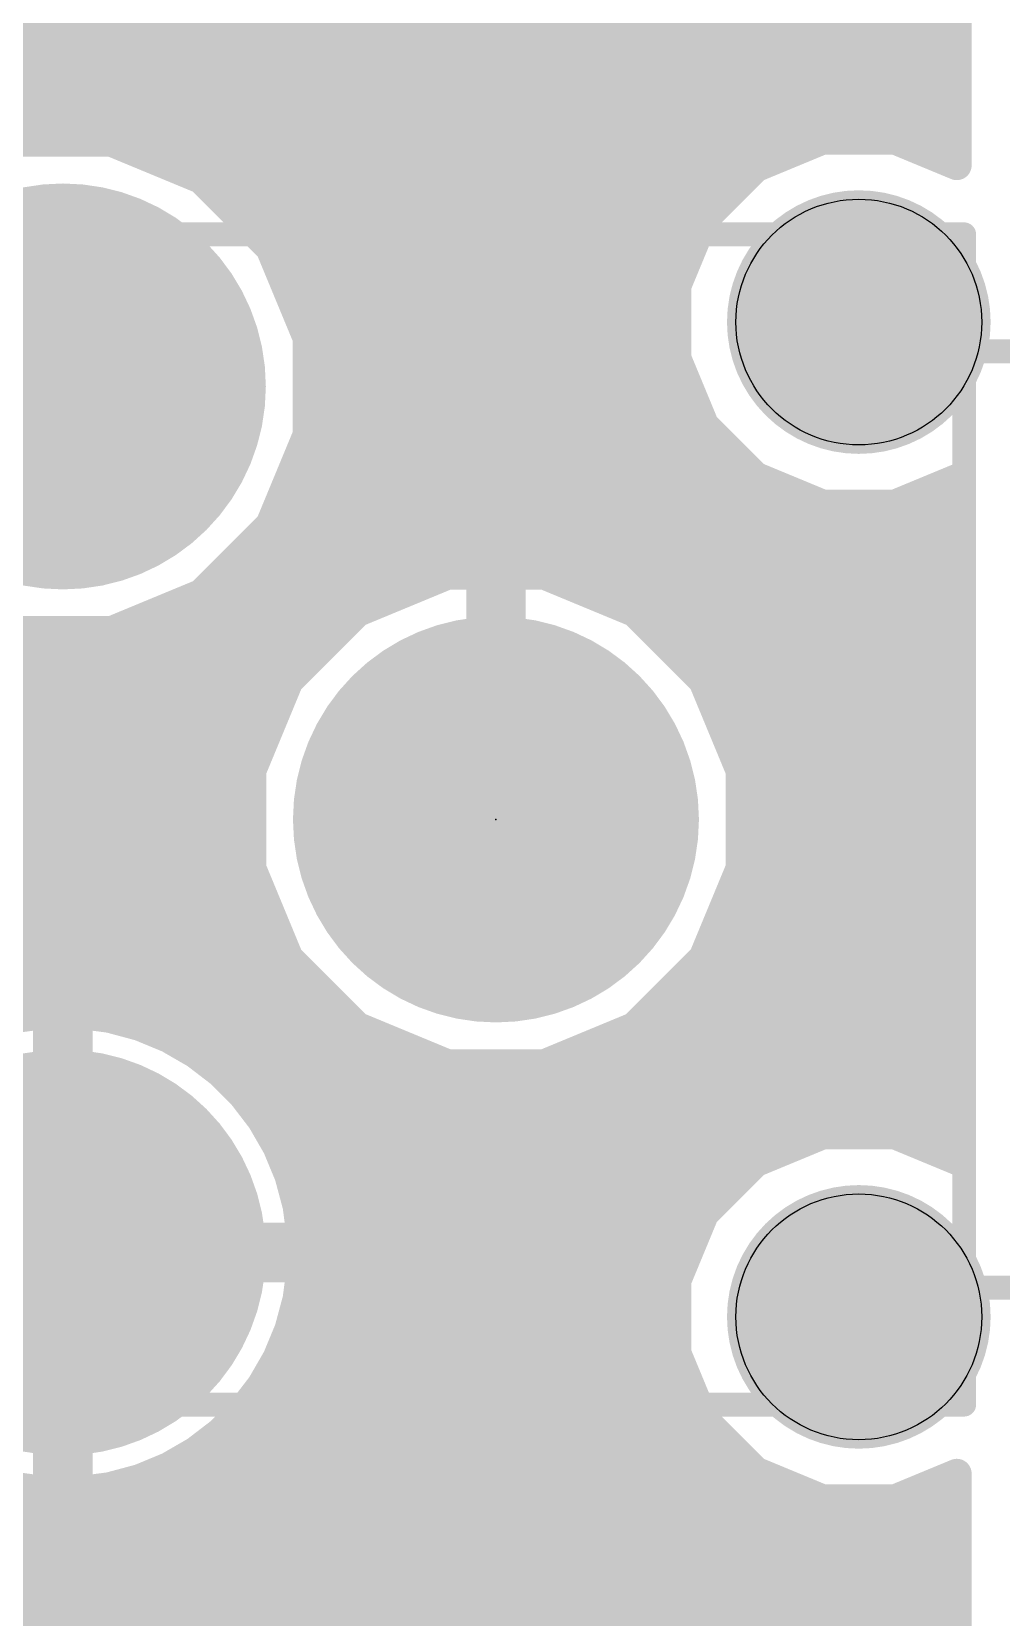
# Model space of a CAD drawing. Extents: x -0.3 to 61.8, y 0 to 38.4.
# Drawn here: x 44.29 to 52.58, y 9.69 to 23.24 of the extents above; entities that cross this region are included whole.
import ezdxf

# ---------------------------------------------------------------- set-up
doc = ezdxf.new("R2010")
doc.units = 0
for name, color, linetype in [('1', 22, 'CONTINUOUS'), ('16', 175, 'CONTINUOUS'), ('17', 82, 'CONTINUOUS'), ('18', 82, 'CONTINUOUS'), ('20', 7, 'CONTINUOUS'), ('21', 7, 'CONTINUOUS'), ('23', 7, 'CONTINUOUS'), ('29', 253, 'CONTINUOUS'), ('30', 253, 'CONTINUOUS'), ('51', 53, 'CONTINUOUS')]:
    doc.layers.add(name, color=color, linetype=linetype)

# ---------------------------------------------------------------- blocks, each defined once
blk = doc.blocks.new('ROUNDP')
at = {"const_width": 0.5}
blk.add_lwpolyline([(0, -0.25, 1), (0, 0.25, 1), (0, -0.25)], format="xyb", dxfattribs=at)
blk = doc.blocks.new('ROUNDV')
at = {"const_width": 0.5}
blk.add_lwpolyline([(0, -0.25, 1), (0, 0.25, 1), (0, -0.25)], format="xyb", dxfattribs=at)

msp = doc.modelspace()

# ---------------------------------------------------------------- linework, layer by layer
at = {"layer": '1'}
for points, const_width in [([(48.26, 16.51), (48.26, 25.4)], 0.508), ([(50.165, 8.995), (50.165, 10.287)], 0.6096)]:
    msp.add_lwpolyline(points, dxfattribs=dict(at, const_width=const_width))
for points, const_width in [([(48.133, 16.51, 1), (48.387, 16.51)], 0.254), ([(50.3174, 10.287, 1), (50.0126, 10.287)], 0.3048)]:
    msp.add_lwpolyline(points, format="xyb", dxfattribs=dict(at, const_width=const_width))
at = {"layer": '16', "const_width": 0.254}
for points in [[(52.197, 23.6203), (52.197, 22.0997)], [(35.9918, 23.368), (52.197, 23.368)], [(35.9918, 23.114), (52.197, 23.114)], [(35.9918, 22.86), (52.197, 22.86)], [(35.9918, 22.606), (52.197, 22.606)], [(35.9918, 22.352), (52.197, 22.352)], [(44.9757, 22.2998), (44.1443, 22.2998)], [(45.7438, 21.9816), (44.9757, 22.2998)], [(51.0501, 22.318), (50.4775, 22.0808)], [(51.6699, 22.318), (51.0501, 22.318)], [(52.197, 22.0997), (51.6699, 22.318)], [(45.4629, 22.098), (50.519, 22.098)], [(46.3316, 21.3938), (45.7438, 21.9816)], [(50.4775, 22.0808), (50.0392, 21.6425)], [(45.8814, 21.844), (50.2407, 21.844)], [(46.1354, 21.59), (50.0174, 21.59)], [(50.0392, 21.6425), (49.802, 21.0699)], [(46.6498, 20.6257), (46.3316, 21.3938)], [(46.3556, 21.336), (49.9122, 21.336)], [(46.4608, 21.082), (49.807, 21.082)], [(49.802, 21.0699), (49.802, 20.4501)], [(46.566, 20.828), (49.802, 20.828)], [(46.6498, 19.7943), (46.6498, 20.6257)], [(46.6498, 20.574), (49.802, 20.574)], [(49.802, 20.4501), (50.0392, 19.8775)], [(46.6498, 20.32), (49.8559, 20.32)], [(46.6498, 20.066), (49.9611, 20.066)], [(46.3316, 19.0262), (46.6498, 19.7943)], [(46.6498, 19.812), (50.1047, 19.812)], [(50.0392, 19.8775), (50.4775, 19.4392)], [(46.5519, 19.558), (50.3587, 19.558)], [(50.4775, 19.4392), (51.0501, 19.202)], [(51.6699, 19.202), (52.197, 19.4203)], [(52.197, 19.4203), (52.197, 13.5997)], [(46.4467, 19.304), (50.8038, 19.304)], [(51.9162, 19.304), (52.197, 19.304)], [(51.0501, 19.202), (51.6699, 19.202)], [(45.7438, 18.4384), (46.3316, 19.0262)], [(46.3415, 19.05), (52.197, 19.05)], [(46.1014, 18.796), (52.197, 18.796)], [(47.8443, 18.5998), (47.0762, 18.2816)], [(48.6757, 18.5998), (47.8443, 18.5998)], [(49.4438, 18.2816), (48.6757, 18.5998)], [(44.9757, 18.1202), (45.7438, 18.4384)], [(45.8474, 18.542), (47.7048, 18.542)], [(48.8152, 18.542), (52.197, 18.542)], [(45.3808, 18.288), (47.0916, 18.288)], [(47.0762, 18.2816), (46.4884, 17.6938)], [(49.4284, 18.288), (52.197, 18.288)], [(50.0316, 17.6938), (49.4438, 18.2816)], [(35.9918, 18.034), (46.8286, 18.034)], [(44.1443, 18.1202), (44.9757, 18.1202)], [(49.6914, 18.034), (52.197, 18.034)], [(35.9918, 17.78), (46.5746, 17.78)], [(49.9454, 17.78), (52.197, 17.78)], [(46.4884, 17.6938), (46.1702, 16.9257)], [(50.3498, 16.9257), (50.0316, 17.6938)], [(35.9918, 17.526), (46.4189, 17.526)], [(50.1011, 17.526), (52.197, 17.526)], [(35.9918, 17.272), (46.3137, 17.272)], [(50.2064, 17.272), (52.197, 17.272)], [(35.9918, 17.018), (46.2084, 17.018)], [(50.3116, 17.018), (52.197, 17.018)], [(46.1702, 16.9257), (46.1702, 16.0943)], [(50.3498, 16.0943), (50.3498, 16.9257)], [(35.9918, 16.764), (46.1702, 16.764)], [(50.3498, 16.764), (52.197, 16.764)], [(39.5753, 16.51), (46.1702, 16.51)], [(50.3498, 16.51), (52.197, 16.51)], [(39.7659, 16.256), (46.1702, 16.256)], [(50.3498, 16.256), (52.197, 16.256)], [(39.8526, 16.002), (46.2084, 16.002)], [(46.1702, 16.0943), (46.4884, 15.3262)], [(50.0316, 15.3262), (50.3498, 16.0943)], [(50.3116, 16.002), (52.197, 16.002)], [(39.8526, 15.748), (46.3136, 15.748)], [(50.2064, 15.748), (52.197, 15.748)], [(39.7659, 15.494), (46.4189, 15.494)], [(50.1011, 15.494), (52.197, 15.494)], [(46.4884, 15.3262), (47.0762, 14.7384)], [(49.4438, 14.7384), (50.0316, 15.3262)], [(39.5753, 15.24), (46.5746, 15.24)], [(49.9454, 15.24), (52.197, 15.24)], [(39.5478, 14.986), (46.8286, 14.986)], [(49.6914, 14.986), (52.197, 14.986)], [(44.4264, 14.849), (44.1614, 14.8141)], [(44.433, 14.849), (44.4264, 14.849)], [(44.433, 12.937), (44.433, 14.849)], [(44.687, 14.849), (44.687, 12.937)], [(44.6936, 14.849), (44.687, 14.849)], [(44.9586, 14.8141), (44.6936, 14.849)], [(45.2168, 14.7449), (44.9586, 14.8141)], [(44.433, 14.732), (44.687, 14.732)], [(45.4638, 14.6426), (45.2168, 14.7449)], [(45.248, 14.732), (47.0916, 14.732)], [(45.6952, 14.509), (45.4638, 14.6426)], [(47.0762, 14.7384), (47.8443, 14.4202)], [(48.6757, 14.4202), (49.4438, 14.7384)], [(49.4284, 14.732), (52.197, 14.732)], [(45.9073, 14.3463), (45.6952, 14.509)], [(44.433, 14.478), (44.687, 14.478)], [(45.7356, 14.478), (47.7048, 14.478)], [(47.8443, 14.4202), (48.6757, 14.4202)], [(48.8152, 14.478), (52.197, 14.478)], [(46.0963, 14.1573), (45.9073, 14.3463)], [(44.433, 14.224), (44.687, 14.224)], [(46.0296, 14.224), (52.197, 14.224)], [(46.259, 13.9452), (46.0963, 14.1573)], [(44.433, 13.97), (44.687, 13.97)], [(46.24, 13.97), (52.197, 13.97)], [(46.3926, 13.7138), (46.259, 13.9452)], [(44.433, 13.716), (44.687, 13.716)], [(46.3914, 13.716), (50.8039, 13.716)], [(46.4949, 13.4668), (46.3926, 13.7138)], [(51.0501, 13.818), (50.4775, 13.5808)], [(51.6699, 13.818), (51.0501, 13.818)], [(52.197, 13.5997), (51.6699, 13.818)], [(51.9161, 13.716), (52.197, 13.716)], [(50.4775, 13.5808), (50.0392, 13.1425)], [(44.433, 13.462), (44.687, 13.462)], [(46.5641, 13.2086), (46.4949, 13.4668)], [(46.4962, 13.462), (50.3587, 13.462)], [(44.433, 13.208), (44.687, 13.208)], [(46.599, 12.9436), (46.5641, 13.2086)], [(46.5642, 13.208), (50.1047, 13.208)], [(50.0392, 13.1425), (49.802, 12.5699)], [(42.521, 12.937), (44.433, 12.937)], [(44.433, 12.954), (44.687, 12.954)], [(44.687, 12.937), (44.433, 12.937)], [(44.433, 12.937), (44.433, 12.683)], [(44.687, 12.683), (44.687, 12.937)], [(44.687, 12.937), (46.599, 12.937)], [(46.5976, 12.954), (49.9611, 12.954)], [(46.599, 12.937), (46.599, 12.9436)], [(38.8903, 12.7), (44.433, 12.7)], [(44.433, 12.683), (42.521, 12.683)], [(44.433, 10.771), (44.433, 12.683)], [(44.433, 12.683), (44.687, 12.683)], [(44.687, 12.7), (49.8559, 12.7)], [(44.687, 12.683), (44.687, 10.771)], [(46.599, 12.683), (44.687, 12.683)], [(46.5641, 12.4114), (46.599, 12.6764)], [(46.599, 12.6764), (46.599, 12.683)], [(49.802, 12.5699), (49.802, 11.9501)], [(44.433, 12.446), (44.687, 12.446)], [(46.4949, 12.1532), (46.5641, 12.4114)], [(46.5687, 12.446), (49.802, 12.446)], [(44.433, 12.192), (44.687, 12.192)], [(46.3926, 11.9062), (46.4949, 12.1532)], [(46.5053, 12.192), (49.802, 12.192)], [(44.433, 11.938), (44.687, 11.938)], [(46.4058, 11.938), (49.807, 11.938)], [(49.802, 11.9501), (50.0392, 11.3775)], [(46.259, 11.6748), (46.3926, 11.9062)], [(44.433, 11.684), (44.687, 11.684)], [(46.0963, 11.4627), (46.259, 11.6748)], [(46.2643, 11.684), (49.9122, 11.684)], [(44.433, 11.43), (44.687, 11.43)], [(45.9073, 11.2737), (46.0963, 11.4627)], [(46.0636, 11.43), (50.0174, 11.43)], [(45.6952, 11.111), (45.9073, 11.2737)], [(50.0392, 11.3775), (50.4775, 10.9392)], [(44.433, 11.176), (44.687, 11.176)], [(45.78, 11.176), (50.2407, 11.176)], [(45.4638, 10.9774), (45.6952, 11.111)], [(44.433, 10.922), (44.687, 10.922)], [(44.9586, 10.8059), (45.2168, 10.8751)], [(45.2168, 10.8751), (45.4638, 10.9774)], [(45.3301, 10.922), (50.519, 10.922)], [(50.4775, 10.9392), (51.0501, 10.702)], [(51.6699, 10.702), (52.197, 10.9203)], [(52.197, 10.9203), (52.197, 3.3731)], [(44.1614, 10.8059), (44.4264, 10.771)], [(44.4264, 10.771), (44.433, 10.771)], [(44.687, 10.771), (44.6936, 10.771)], [(44.6936, 10.771), (44.9586, 10.8059)], [(38.2553, 10.668), (52.197, 10.668)], [(51.0501, 10.702), (51.6699, 10.702)], [(38.0013, 10.414), (52.197, 10.414)], [(37.7473, 10.16), (52.197, 10.16)], [(37.4933, 9.906), (52.197, 9.906)], [(37.2393, 9.652), (52.197, 9.652)]]:
    msp.add_lwpolyline(points, dxfattribs=at)
at = {"layer": '16', "const_width": 0.127}
for points in [[(52.197, 23.0505, 1), (52.197, 23.1775)], [(52.197, 22.7965, 1), (52.197, 22.9235)], [(52.197, 22.5425, 1), (52.197, 22.6695)], [(45, 22.3585, 1), (44.9514, 22.2411)], [(44.9757, 22.2363, 1), (44.9757, 22.3633)], [(51.0501, 22.3815, 1), (51.0501, 22.2545)], [(51.0744, 22.2593, 1), (51.0258, 22.3767)], [(51.6942, 22.3767, 1), (51.6456, 22.2593)], [(51.6699, 22.2545, 1), (51.6699, 22.3815)], [(52.197, 22.2885, 1), (52.197, 22.4155)], [(45.4629, 22.1615, 1), (45.4629, 22.0345)], [(50.519, 22.0345, 1), (50.519, 22.1615)], [(52.1727, 22.041, 1), (52.2213, 22.1583)], [(45.7887, 22.0265, 1), (45.6989, 21.9367)], [(45.7195, 21.923, 1), (45.7681, 22.0403)], [(50.4532, 22.1395, 1), (50.5018, 22.0221)], [(50.5224, 22.0359, 1), (50.4326, 22.1257)], [(52.1335, 22.0997, 1), (52.2605, 22.0997)], [(45.8814, 21.9075, 1), (45.8814, 21.7805)], [(50.2407, 21.7805, 1), (50.2407, 21.9075)], [(46.1354, 21.6535, 1), (46.1354, 21.5265)], [(49.9943, 21.6874, 1), (50.0841, 21.5976)], [(50.0979, 21.6182, 1), (49.9805, 21.6668)], [(50.0174, 21.5265, 1), (50.0174, 21.6535)], [(46.3903, 21.4181, 1), (46.273, 21.3695)], [(46.2867, 21.3489, 1), (46.3765, 21.4387)], [(46.3556, 21.3995, 1), (46.3556, 21.2725)], [(49.9122, 21.2725, 1), (49.9122, 21.3995)], [(46.4608, 21.1455, 1), (46.4608, 21.0185)], [(49.8655, 21.0699, 1), (49.7385, 21.0699)], [(49.7433, 21.0942, 1), (49.8607, 21.0456)], [(49.807, 21.0185, 1), (49.807, 21.1455)], [(46.566, 20.8915, 1), (46.566, 20.7645)], [(49.802, 20.7645, 1), (49.802, 20.8915)], [(46.7133, 20.6257, 1), (46.5863, 20.6257)], [(46.6498, 20.6375, 1), (46.6498, 20.5105)], [(46.5911, 20.6014, 1), (46.7085, 20.65)], [(49.802, 20.5105, 1), (49.802, 20.6375)], [(49.8607, 20.4744, 1), (49.7433, 20.4258)], [(49.7385, 20.4501, 1), (49.8655, 20.4501)], [(46.6498, 20.3835, 1), (46.6498, 20.2565)], [(49.8559, 20.2565, 1), (49.8559, 20.3835)], [(46.6498, 20.1295, 1), (46.6498, 20.0025)], [(49.9611, 20.0025, 1), (49.9611, 20.1295)], [(46.6498, 19.8755, 1), (46.6498, 19.7485)], [(46.7085, 19.77, 1), (46.5911, 19.8186)], [(50.0841, 19.9224, 1), (49.9943, 19.8326)], [(49.9805, 19.8532, 1), (50.0979, 19.9018)], [(50.1047, 19.7485, 1), (50.1047, 19.8755)], [(46.5863, 19.7943, 1), (46.7133, 19.7943)], [(46.5519, 19.6215, 1), (46.5519, 19.4945)], [(50.3587, 19.4945, 1), (50.3587, 19.6215)], [(50.5018, 19.4979, 1), (50.4532, 19.3805)], [(50.4326, 19.3943, 1), (50.5224, 19.4841)], [(52.2605, 19.4203, 1), (52.1335, 19.4203)], [(52.2213, 19.3617, 1), (52.1727, 19.479)], [(46.4467, 19.3675, 1), (46.4467, 19.2405)], [(50.8038, 19.2405, 1), (50.8038, 19.3675)], [(51.9162, 19.3675, 1), (51.9162, 19.2405)], [(52.197, 19.2405, 1), (52.197, 19.3675)], [(51.0501, 19.2655, 1), (51.0501, 19.1385)], [(51.0258, 19.1433, 1), (51.0744, 19.2607)], [(51.6456, 19.2607, 1), (51.6942, 19.1433)], [(51.6699, 19.1385, 1), (51.6699, 19.2655)], [(46.273, 19.0505, 1), (46.3903, 19.0019)], [(46.3415, 19.1135, 1), (46.3415, 18.9865)], [(46.3765, 18.9813, 1), (46.2867, 19.0711)], [(52.197, 18.9865, 1), (52.197, 19.1135)], [(46.1014, 18.8595, 1), (46.1014, 18.7325)], [(52.197, 18.7325, 1), (52.197, 18.8595)], [(47.8443, 18.6633, 1), (47.8443, 18.5363)], [(47.8686, 18.5411, 1), (47.82, 18.6585)], [(48.7, 18.6585, 1), (48.6514, 18.5411)], [(48.6757, 18.5363, 1), (48.6757, 18.6633)], [(45.7681, 18.3797, 1), (45.7195, 18.497)], [(45.8474, 18.6055, 1), (45.8474, 18.4785)], [(47.7048, 18.4785, 1), (47.7048, 18.6055)], [(48.8152, 18.6055, 1), (48.8152, 18.4785)], [(52.197, 18.4785, 1), (52.197, 18.6055)], [(45.6989, 18.4833, 1), (45.7887, 18.3935)], [(45.3808, 18.3515, 1), (45.3808, 18.2245)], [(47.0519, 18.3403, 1), (47.1005, 18.223)], [(47.1211, 18.2367, 1), (47.0313, 18.3265)], [(47.0916, 18.2245, 1), (47.0916, 18.3515)], [(49.4284, 18.3515, 1), (49.4284, 18.2245)], [(49.4887, 18.3265, 1), (49.3989, 18.2367)], [(49.4195, 18.223, 1), (49.4681, 18.3403)], [(52.197, 18.2245, 1), (52.197, 18.3515)], [(44.9514, 18.1789, 1), (45, 18.0615)], [(44.9757, 18.0567, 1), (44.9757, 18.1837)], [(46.8286, 17.9705, 1), (46.8286, 18.0975)], [(49.6914, 18.0975, 1), (49.6914, 17.9705)], [(52.197, 17.9705, 1), (52.197, 18.0975)], [(46.5746, 17.7165, 1), (46.5746, 17.8435)], [(49.9454, 17.8435, 1), (49.9454, 17.7165)], [(52.197, 17.7165, 1), (52.197, 17.8435)], [(46.4435, 17.7387, 1), (46.5333, 17.6489)], [(46.547, 17.6695, 1), (46.4297, 17.7181)], [(50.0903, 17.7181, 1), (49.973, 17.6695)], [(49.9867, 17.6489, 1), (50.0765, 17.7387)], [(46.4189, 17.4625, 1), (46.4189, 17.5895)], [(50.1011, 17.5895, 1), (50.1011, 17.4625)], [(52.197, 17.4625, 1), (52.197, 17.5895)], [(46.3137, 17.2085, 1), (46.3137, 17.3355)], [(50.2064, 17.3355, 1), (50.2064, 17.2085)], [(52.197, 17.2085, 1), (52.197, 17.3355)], [(46.2084, 16.9545, 1), (46.2084, 17.0815)], [(50.3116, 17.0815, 1), (50.3116, 16.9545)], [(52.197, 16.9545, 1), (52.197, 17.0815)], [(46.2337, 16.9257, 1), (46.1067, 16.9257)], [(46.1115, 16.95, 1), (46.2289, 16.9014)], [(50.4133, 16.9257, 1), (50.2863, 16.9257)], [(50.2911, 16.9014, 1), (50.4085, 16.95)], [(46.1702, 16.7005, 1), (46.1702, 16.8275)], [(50.3498, 16.8275, 1), (50.3498, 16.7005)], [(52.197, 16.7005, 1), (52.197, 16.8275)], [(46.1702, 16.4465, 1), (46.1702, 16.5735)], [(50.3498, 16.5735, 1), (50.3498, 16.4465)], [(52.197, 16.4465, 1), (52.197, 16.5735)], [(46.1702, 16.1925, 1), (46.1702, 16.3195)], [(50.3498, 16.3195, 1), (50.3498, 16.1925)], [(52.197, 16.1925, 1), (52.197, 16.3195)], [(46.2289, 16.1186, 1), (46.1115, 16.07)], [(46.1067, 16.0943, 1), (46.2337, 16.0943)], [(46.2084, 15.9385, 1), (46.2084, 16.0655)], [(50.3116, 16.0655, 1), (50.3116, 15.9385)], [(50.2863, 16.0943, 1), (50.4133, 16.0943)], [(50.4085, 16.07, 1), (50.2911, 16.1186)], [(52.197, 15.9385, 1), (52.197, 16.0655)], [(46.3136, 15.6845, 1), (46.3136, 15.8115)], [(50.2064, 15.8115, 1), (50.2064, 15.6845)], [(52.197, 15.6845, 1), (52.197, 15.8115)], [(46.4189, 15.4305, 1), (46.4189, 15.5575)], [(50.1011, 15.5575, 1), (50.1011, 15.4305)], [(52.197, 15.4305, 1), (52.197, 15.5575)], [(46.5333, 15.3711, 1), (46.4435, 15.2813)], [(50.0765, 15.2813, 1), (49.9867, 15.3711)], [(46.4297, 15.3019, 1), (46.547, 15.3505)], [(46.5746, 15.1765, 1), (46.5746, 15.3035)], [(49.9454, 15.3035, 1), (49.9454, 15.1765)], [(49.973, 15.3505, 1), (50.0903, 15.3019)], [(52.197, 15.1765, 1), (52.197, 15.3035)], [(46.8286, 14.9225, 1), (46.8286, 15.0495)], [(49.6914, 15.0495, 1), (49.6914, 14.9225)], [(52.197, 14.9225, 1), (52.197, 15.0495)], [(44.4264, 14.9125, 1), (44.4264, 14.7855)], [(44.4965, 14.849, 1), (44.3695, 14.849)], [(44.4346, 14.786, 1), (44.4181, 14.912)], [(44.433, 14.7855, 1), (44.433, 14.9125)], [(44.7505, 14.849, 1), (44.6235, 14.849)], [(44.687, 14.9125, 1), (44.687, 14.7855)], [(44.7019, 14.912, 1), (44.6854, 14.786)], [(44.6937, 14.7855, 1), (44.6936, 14.9125)], [(44.9751, 14.8754, 1), (44.9422, 14.7528)], [(44.9504, 14.7512, 1), (44.9669, 14.8771)], [(44.433, 14.7955, 1), (44.433, 14.6685)], [(44.687, 14.6685, 1), (44.687, 14.7955)], [(45.2411, 14.8036, 1), (45.1925, 14.6863)], [(45.248, 14.7955, 1), (45.248, 14.6685)], [(45.2004, 14.6836, 1), (45.2333, 14.8063)], [(45.4955, 14.6976, 1), (45.432, 14.5877)], [(47.1005, 14.797, 1), (47.0519, 14.6797)], [(47.0313, 14.6935, 1), (47.1211, 14.7833)], [(47.0916, 14.6685, 1), (47.0916, 14.7955)], [(49.4284, 14.7955, 1), (49.4284, 14.6685)], [(49.3989, 14.7833, 1), (49.4887, 14.6935)], [(49.4681, 14.6797, 1), (49.4195, 14.797)], [(52.197, 14.6685, 1), (52.197, 14.7955)], [(45.4395, 14.584, 1), (45.4881, 14.7013)], [(45.7339, 14.5594, 1), (45.6566, 14.4586)], [(44.433, 14.5415, 1), (44.433, 14.4145)], [(44.687, 14.4145, 1), (44.687, 14.5415)], [(45.6635, 14.454, 1), (45.727, 14.564)], [(45.7356, 14.5415, 1), (45.7356, 14.4145)], [(47.7048, 14.4145, 1), (47.7048, 14.5415)], [(47.8443, 14.4837, 1), (47.8443, 14.3567)], [(47.82, 14.3615, 1), (47.8686, 14.4789)], [(48.6514, 14.4789, 1), (48.7, 14.3615)], [(48.6757, 14.3567, 1), (48.6757, 14.4837)], [(48.8152, 14.5415, 1), (48.8152, 14.4145)], [(52.197, 14.4145, 1), (52.197, 14.5415)], [(45.9522, 14.3912, 1), (45.8624, 14.3014)], [(45.8686, 14.2959, 1), (45.9459, 14.3967)], [(44.433, 14.2875, 1), (44.433, 14.1605)], [(44.687, 14.1605, 1), (44.687, 14.2875)], [(46.0296, 14.2875, 1), (46.0296, 14.1605)], [(46.1467, 14.1959, 1), (46.0459, 14.1186)], [(46.0514, 14.1124, 1), (46.1412, 14.2022)], [(52.197, 14.1605, 1), (52.197, 14.2875)], [(44.433, 14.0335, 1), (44.433, 13.9065)], [(44.687, 13.9065, 1), (44.687, 14.0335)], [(46.24, 14.0335, 1), (46.24, 13.9065)], [(52.197, 13.9065, 1), (52.197, 14.0335)], [(46.314, 13.977, 1), (46.204, 13.9135)], [(46.2086, 13.9066, 1), (46.3094, 13.9839)], [(44.433, 13.7795, 1), (44.433, 13.6525)], [(44.687, 13.6525, 1), (44.687, 13.7795)], [(46.3914, 13.7795, 1), (46.3914, 13.6525)], [(46.4513, 13.7381, 1), (46.334, 13.6895)], [(50.8039, 13.6525, 1), (50.8039, 13.7795)], [(51.0501, 13.8815, 1), (51.0501, 13.7545)], [(51.0744, 13.7593, 1), (51.0258, 13.8767)], [(51.6942, 13.8767, 1), (51.6456, 13.7593)], [(51.6699, 13.7545, 1), (51.6699, 13.8815)], [(51.9161, 13.7795, 1), (51.9161, 13.6525)], [(52.197, 13.6525, 1), (52.197, 13.7795)], [(46.3377, 13.682, 1), (46.4476, 13.7455)], [(50.4532, 13.6395, 1), (50.5018, 13.5221)], [(50.5224, 13.5359, 1), (50.4326, 13.6257)], [(52.1727, 13.541, 1), (52.2213, 13.6583)], [(44.433, 13.5255, 1), (44.433, 13.3985)], [(44.687, 13.3985, 1), (44.687, 13.5255)], [(46.5563, 13.4833, 1), (46.4336, 13.4504)], [(46.4962, 13.5255, 1), (46.4962, 13.3985)], [(46.4363, 13.4425, 1), (46.5536, 13.4911)], [(50.3587, 13.3985, 1), (50.3587, 13.5255)], [(52.1335, 13.5997, 1), (52.2605, 13.5997)], [(44.433, 13.2715, 1), (44.433, 13.1445)], [(44.687, 13.1445, 1), (44.687, 13.2715)], [(46.6271, 13.2169, 1), (46.5012, 13.2004)], [(46.5642, 13.2715, 1), (46.5642, 13.1445)], [(46.5028, 13.1922, 1), (46.6254, 13.2251)], [(50.1047, 13.1445, 1), (50.1047, 13.2715)], [(49.9943, 13.1874, 1), (50.0841, 13.0976)], [(50.0979, 13.1182, 1), (49.9805, 13.1668)], [(44.433, 13.0175, 1), (44.433, 12.8905)], [(44.433, 13.0005, 1), (44.433, 12.8735)], [(44.4965, 12.937, 1), (44.3695, 12.937)], [(44.433, 12.8735, 1), (44.433, 13.0005)], [(44.7505, 12.937, 1), (44.6235, 12.937)], [(44.687, 13.0005, 1), (44.687, 12.8735)], [(44.687, 12.8905, 1), (44.687, 13.0175)], [(44.687, 12.8735, 1), (44.687, 13.0005)], [(46.5976, 13.0175, 1), (46.5976, 12.8905)], [(46.6625, 12.9436, 1), (46.5355, 12.9437)], [(46.536, 12.9354, 1), (46.662, 12.9519)], [(46.599, 12.8735, 1), (46.599, 13.0005)], [(49.9611, 12.8905, 1), (49.9611, 13.0175)], [(44.3695, 12.937, 1), (44.4965, 12.937)], [(44.6235, 12.937, 1), (44.7505, 12.937)], [(46.5355, 12.937, 1), (46.6625, 12.937)], [(44.4965, 12.683, 1), (44.3695, 12.683)], [(44.433, 12.7465, 1), (44.433, 12.6195)], [(44.3695, 12.683, 1), (44.4965, 12.683)], [(44.433, 12.6365, 1), (44.433, 12.7635)], [(44.433, 12.6195, 1), (44.433, 12.7465)], [(44.687, 12.7635, 1), (44.687, 12.6365)], [(44.7505, 12.683, 1), (44.6235, 12.683)], [(44.687, 12.7465, 1), (44.687, 12.6195)], [(44.6235, 12.683, 1), (44.7505, 12.683)], [(44.687, 12.6195, 1), (44.687, 12.7465)], [(46.6625, 12.683, 1), (46.5355, 12.683)], [(46.5355, 12.6764, 1), (46.6625, 12.6764)], [(46.662, 12.6681, 1), (46.536, 12.6846)], [(46.599, 12.6195, 1), (46.599, 12.7465)], [(49.8559, 12.6365, 1), (49.8559, 12.7635)], [(49.8655, 12.5699, 1), (49.7385, 12.5699)], [(49.7433, 12.5942, 1), (49.8607, 12.5456)], [(44.433, 12.5095, 1), (44.433, 12.3825)], [(44.687, 12.3825, 1), (44.687, 12.5095)], [(46.5012, 12.4196, 1), (46.6271, 12.4031)], [(46.6254, 12.3949, 1), (46.5028, 12.4278)], [(46.5687, 12.5095, 1), (46.5687, 12.3825)], [(49.802, 12.3825, 1), (49.802, 12.5095)], [(44.433, 12.2555, 1), (44.433, 12.1285)], [(44.687, 12.1285, 1), (44.687, 12.2555)], [(46.4336, 12.1696, 1), (46.5563, 12.1367)], [(46.5536, 12.1289, 1), (46.4363, 12.1775)], [(46.5053, 12.2555, 1), (46.5053, 12.1285)], [(49.802, 12.1285, 1), (49.802, 12.2555)], [(44.433, 12.0015, 1), (44.433, 11.8745)], [(44.687, 11.8745, 1), (44.687, 12.0015)], [(46.4058, 12.0015, 1), (46.4058, 11.8745)], [(49.8607, 11.9744, 1), (49.7433, 11.9258)], [(49.807, 11.8745, 1), (49.807, 12.0015)], [(46.334, 11.9305, 1), (46.4513, 11.8819)], [(46.4476, 11.8745, 1), (46.3377, 11.938)], [(49.7385, 11.9501, 1), (49.8655, 11.9501)], [(44.433, 11.7475, 1), (44.433, 11.6205)], [(44.687, 11.6205, 1), (44.687, 11.7475)], [(46.2643, 11.7475, 1), (46.2643, 11.6205)], [(46.3094, 11.6361, 1), (46.2086, 11.7134)], [(49.9122, 11.6205, 1), (49.9122, 11.7475)], [(46.204, 11.7065, 1), (46.314, 11.643)], [(44.433, 11.4935, 1), (44.433, 11.3665)], [(44.687, 11.3665, 1), (44.687, 11.4935)], [(46.0636, 11.4935, 1), (46.0636, 11.3665)], [(46.0459, 11.5014, 1), (46.1467, 11.4241)], [(46.1412, 11.4178, 1), (46.0514, 11.5076)], [(50.0174, 11.3665, 1), (50.0174, 11.4935)], [(45.8624, 11.3186, 1), (45.9522, 11.2288)], [(45.9459, 11.2233, 1), (45.8686, 11.3241)], [(50.0841, 11.4224, 1), (49.9943, 11.3326)], [(49.9805, 11.3532, 1), (50.0979, 11.4018)], [(44.433, 11.2395, 1), (44.433, 11.1125)], [(44.687, 11.1125, 1), (44.687, 11.2395)], [(45.78, 11.2395, 1), (45.78, 11.1125)], [(50.2407, 11.1125, 1), (50.2407, 11.2395)], [(45.6566, 11.1614, 1), (45.7339, 11.0606)], [(45.727, 11.056, 1), (45.6635, 11.166)], [(44.433, 10.9855, 1), (44.433, 10.8585)], [(44.687, 10.8585, 1), (44.687, 10.9855)], [(45.1925, 10.9337, 1), (45.2411, 10.8164)], [(45.2333, 10.8137, 1), (45.2004, 10.9364)], [(45.3301, 10.9855, 1), (45.3301, 10.8585)], [(45.432, 11.0323, 1), (45.4955, 10.9224)], [(45.4881, 10.9187, 1), (45.4395, 11.036)], [(50.5018, 10.9979, 1), (50.4532, 10.8805)], [(50.4326, 10.8943, 1), (50.5224, 10.9841)], [(50.519, 10.8585, 1), (50.519, 10.9855)], [(52.2605, 10.9203, 1), (52.1335, 10.9203)], [(52.2213, 10.8617, 1), (52.1727, 10.979)], [(44.4264, 10.8345, 1), (44.4264, 10.7075)], [(44.4181, 10.708, 1), (44.4346, 10.834)], [(44.433, 10.7075, 1), (44.433, 10.8345)], [(44.687, 10.8345, 1), (44.687, 10.7075)], [(44.6854, 10.834, 1), (44.7019, 10.708)], [(44.6937, 10.7075, 1), (44.6936, 10.8345)], [(44.9422, 10.8672, 1), (44.9751, 10.7446)], [(44.9669, 10.7429, 1), (44.9504, 10.8688)], [(44.3695, 10.771, 1), (44.4965, 10.771)], [(44.6235, 10.771, 1), (44.7505, 10.771)], [(51.0501, 10.7655, 1), (51.0501, 10.6385)], [(51.0258, 10.6433, 1), (51.0744, 10.7607)], [(51.6456, 10.7607, 1), (51.6942, 10.6433)], [(51.6699, 10.6385, 1), (51.6699, 10.7655)], [(52.197, 10.6045, 1), (52.197, 10.7315)], [(52.197, 10.3505, 1), (52.197, 10.4775)], [(52.197, 10.0965, 1), (52.197, 10.2235)], [(52.197, 9.8425, 1), (52.197, 9.9695)], [(52.197, 9.5885, 1), (52.197, 9.7155)]]:
    msp.add_lwpolyline(points, format="xyb", dxfattribs=at)
at = {"layer": '20'}
for centre in [(51.36, 20.76), (51.36, 12.26)]:
    msp.add_circle(centre, 1.05, dxfattribs=at)
at = {"layer": '21'}
for points, const_width in [([(50.26, 21.51), (46.26, 21.51)], 0.2032), ([(52.26, 13.51), (52.26, 19.51)], 0.2032), ([(50.26, 11.51), (46.26, 11.51)], 0.2032), ([(44.958, 9.652), (32.258, 9.652)], 0.4064), ([(44.958, 3.937), (44.958, 9.652)], 0.4064)]:
    msp.add_lwpolyline(points, dxfattribs=dict(at, const_width=const_width))
for points, const_width in [([(46.26, 21.5608, 1), (46.26, 21.4592)], 0.1016), ([(50.26, 21.4592, 1), (50.26, 21.5608)], 0.1016), ([(52.3108, 19.51, 1), (52.2092, 19.51)], 0.1016), ([(52.2092, 13.51, 1), (52.3108, 13.51)], 0.1016), ([(46.26, 11.5608, 1), (46.26, 11.4592)], 0.1016), ([(50.26, 11.4592, 1), (50.26, 11.5608)], 0.1016), ([(45.0596, 9.652, 1), (44.8564, 9.652)], 0.2032), ([(44.958, 9.5504, 1), (44.958, 9.7536)], 0.2032)]:
    msp.add_lwpolyline(points, format="xyb", dxfattribs=dict(at, const_width=const_width))
at = {"layer": '23'}
msp.add_point((48.26, 16.51), dxfattribs=at)
at = {"layer": '29', "const_width": 1.1262}
for points in [[(51.36, 20.1969, 1), (51.36, 21.3231, 1), (51.36, 20.1969)], [(51.36, 11.6969, 1), (51.36, 12.8231, 1), (51.36, 11.6969)]]:
    msp.add_lwpolyline(points, format="xyb", dxfattribs=at)
at = {"layer": '30', "const_width": 1.1262}
for points in [[(51.36, 20.1969, 1), (51.36, 21.3231, 1), (51.36, 20.1969)], [(51.36, 11.6969, 1), (51.36, 12.8231, 1), (51.36, 11.6969)]]:
    msp.add_lwpolyline(points, format="xyb", dxfattribs=at)
at = {"layer": '51', "const_width": 0.2032}
for points in [[(52.26, 21.51), (42.46, 21.51)], [(52.26, 11.51), (52.26, 21.51)], [(61.66, 20.51), (52.26, 20.51)], [(52.26, 12.51), (61.66, 12.51)], [(42.46, 11.51), (52.26, 11.51)]]:
    msp.add_lwpolyline(points, dxfattribs=at)
at = {"layer": '51', "const_width": 0.1016}
for points in [[(52.3108, 21.51, 1), (52.2092, 21.51)], [(52.26, 21.4592, 1), (52.26, 21.5608)], [(52.26, 20.5608, 1), (52.26, 20.4592)], [(52.26, 12.5608, 1), (52.26, 12.4592)], [(52.2092, 11.51, 1), (52.3108, 11.51)], [(52.26, 11.4592, 1), (52.26, 11.5608)]]:
    msp.add_lwpolyline(points, format="xyb", dxfattribs=at)

# ---------------------------------------------------------------- block references
at = {"layer": '17', "xscale": 3.316, "yscale": 3.316, "rotation": 180}
for p in [(44.56, 20.21), (44.56, 20.21), (48.26, 16.51), (48.26, 16.51), (44.56, 12.81), (44.56, 12.81)]:
    msp.add_blockref('ROUNDP', p, dxfattribs=at)
at = {"layer": '18', "xscale": 0.8636, "yscale": 0.8636}
msp.add_blockref('ROUNDV', (50.165, 10.287), dxfattribs=at)
msp.add_blockref('ROUNDV', (50.165, 10.287), dxfattribs=at)
at = {"layer": '29', "xscale": 3.4684, "yscale": 3.4684, "rotation": 180}
for p in [(44.56, 20.21), (48.26, 16.51), (44.56, 12.81)]:
    msp.add_blockref('ROUNDP', p, dxfattribs=at)
at = {"layer": '29', "xscale": 1.016, "yscale": 1.016}
msp.add_blockref('ROUNDV', (50.165, 10.287), dxfattribs=at)
at = {"layer": '30', "xscale": 3.4684, "yscale": 3.4684, "rotation": 180}
for p in [(44.56, 20.21), (48.26, 16.51), (44.56, 12.81)]:
    msp.add_blockref('ROUNDP', p, dxfattribs=at)
at = {"layer": '30', "xscale": 1.016, "yscale": 1.016}
msp.add_blockref('ROUNDV', (50.165, 10.287), dxfattribs=at)

doc.saveas('drawing.dxf')
